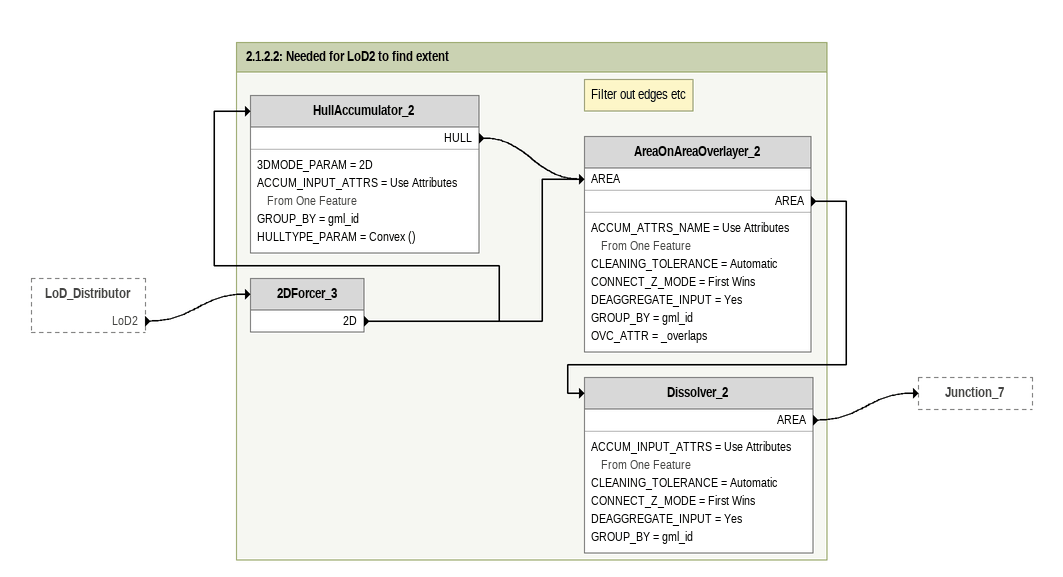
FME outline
LoD_Distributor [outside]
    LoD2 -> 2DForcer_3

Bookmark: 2.1.2.2: Needed for LoD2 to find extent
2DForcer_3
    2D -> HullAccumulator_2
    2D -> AreaOnAreaOverlayer_2 [AREA]
HullAccumulator_2
    3DMODE_PARAM = 2D
    ACCUM_INPUT_ATTRS = Use Attributes From One Feature
    GROUP_BY = gml_id
    HULLTYPE_PARAM = Convex ()
    HULL -> AreaOnAreaOverlayer_2 [AREA]
Note: Filter out edges etc
AreaOnAreaOverlayer_2
    ACCUM_ATTRS_NAME = Use Attributes From One Feature
    CLEANING_TOLERANCE = Automatic
    CONNECT_Z_MODE = First Wins
    DEAGGREGATE_INPUT = Yes
    GROUP_BY = gml_id
    OVC_ATTR = _overlaps
    AREA -> Dissolver_2
Dissolver_2
    ACCUM_INPUT_ATTRS = Use Attributes From One Feature
    CLEANING_TOLERANCE = Automatic
    CONNECT_Z_MODE = First Wins
    DEAGGREGATE_INPUT = Yes
    GROUP_BY = gml_id
    AREA -> Junction_7
